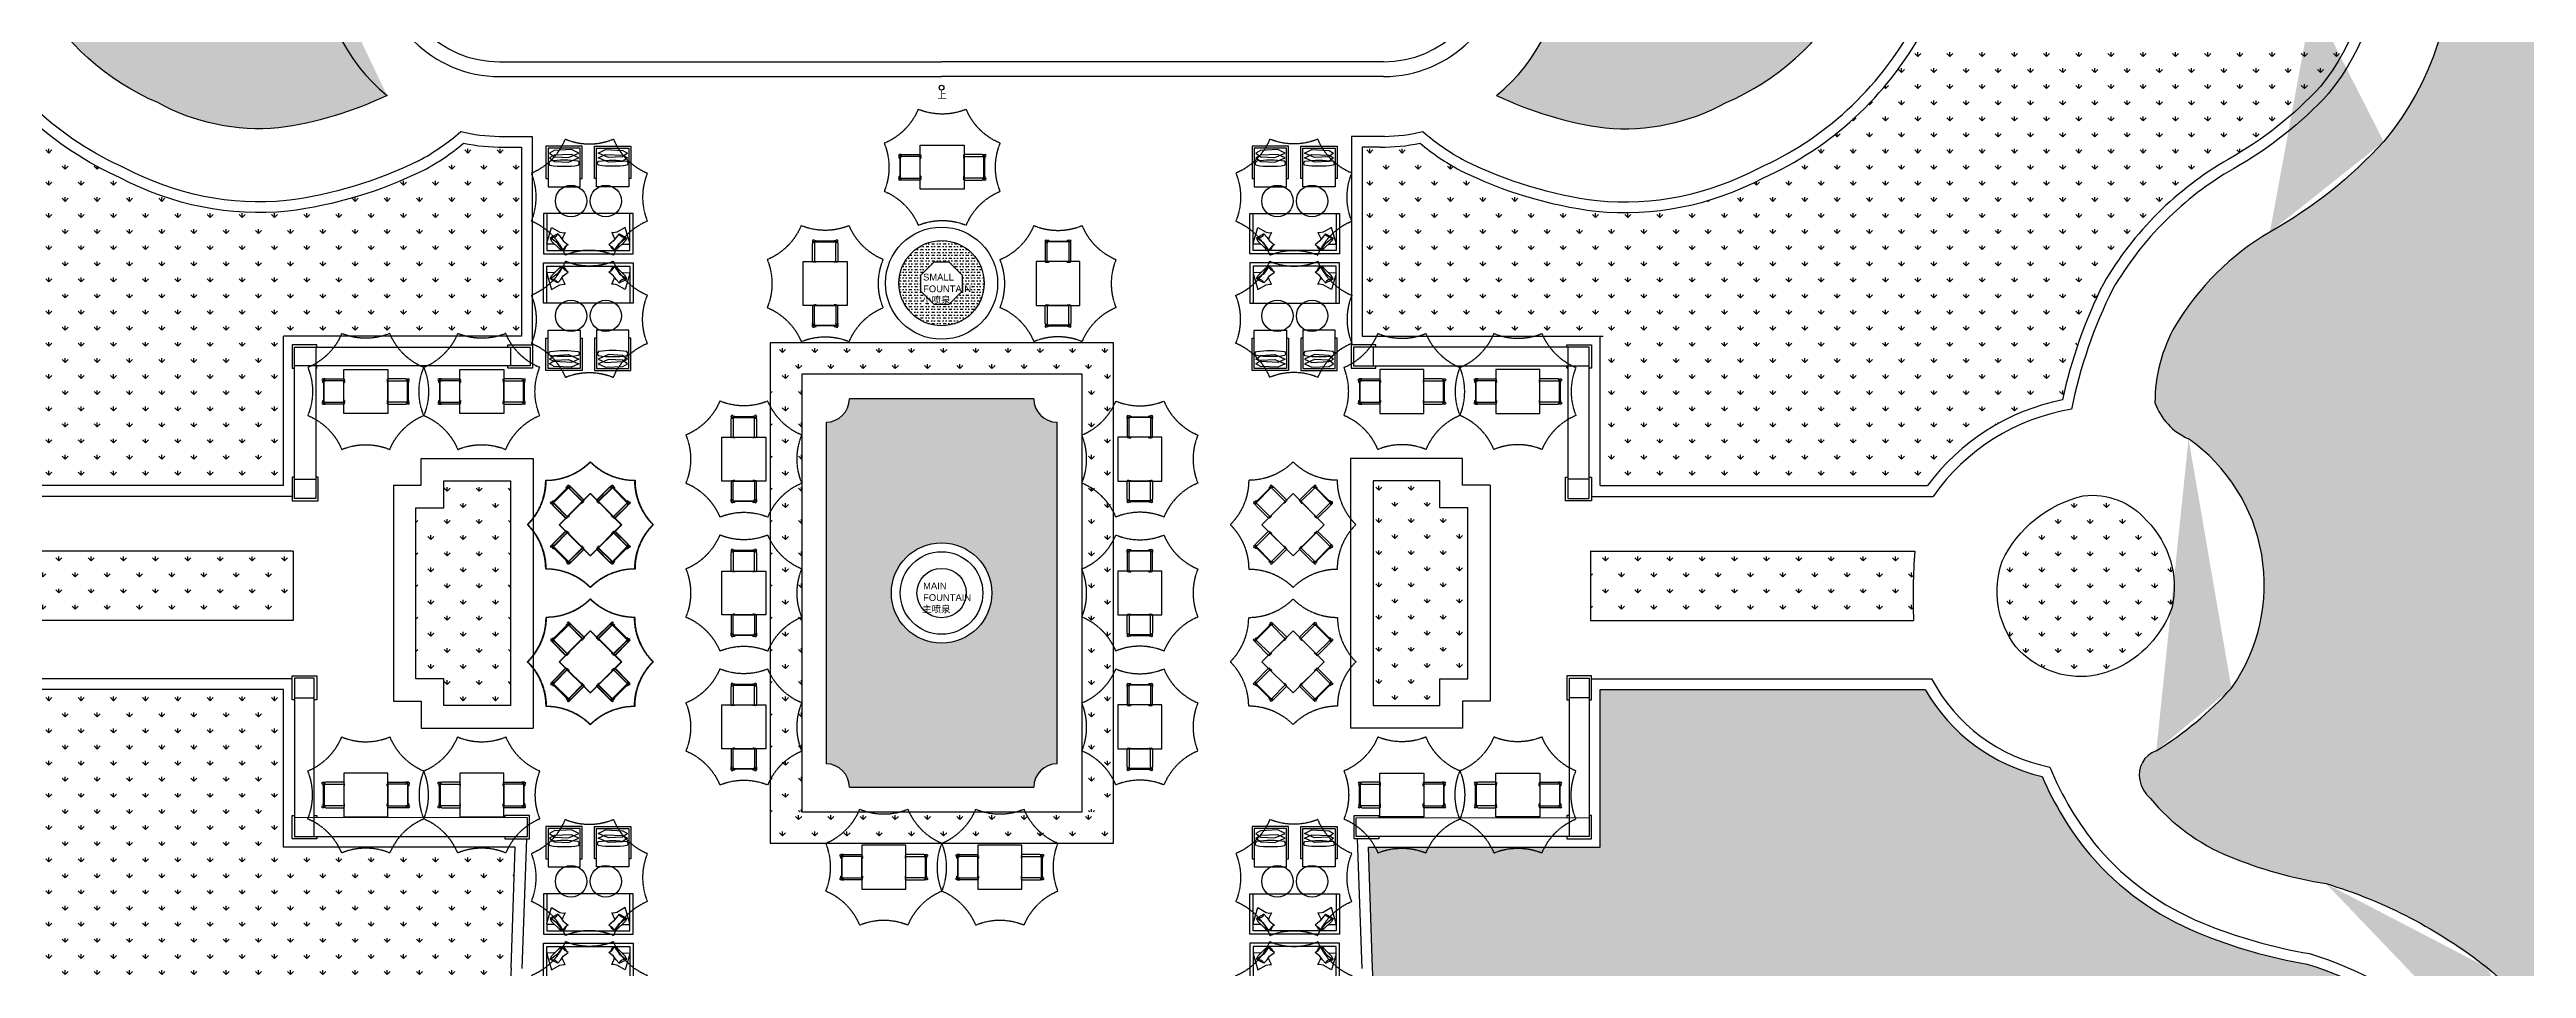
# Model space of a CAD drawing. Header units: millimetres. Extents: x -6033 to 120673, y -4970 to 90533.
# Drawn here: x 37479 to 92708, y 29224 to 49717 of the extents above; entities that cross this region are included whole.
import ezdxf

# ---------------------------------------------------------------- set-up
doc = ezdxf.new("R2010")
doc.units = ezdxf.units.MM
doc.linetypes.add('I-AR$0$ACAD_ISO02W100', pattern=[15, 12, -3])
for name, color, linetype in [('I-AR$0$3-地面', 8, 'Continuous'), ('I-AR$0$9-填充', 8, 'Continuous'), ('I-AR$0$A-stairs', 2, 'Continuous'), ('I-AR$0$FF-活动家具', 1, 'Continuous'), ('I-AR$0$ID-TEXT-HEADING-3', 3, 'Continuous'), ('I-AR$0$L-ELEV-MARK', 253, 'Continuous'), ('I-AR$0$P-平面活动家具', 1, 'Continuous')]:
    doc.layers.add(name, color=color, linetype=linetype)
doc.layers.add('I-AR$0$I-SCOPE', color=252, linetype='Continuous', lineweight=35)
doc.styles.add('I-AR$0$Arial', font='ARIALUNI.ttf')
pattern_1 = [(0, (0, 84500), (127, 63.5), [63.5, -63.5, 0, -63.5, 0, -63.5])]
pattern_2 = [(90, (-458740.6, 230134.07), (-359.21024, 359.21024), [95.25, -623.1705]), (45, (-458740.6, 230134.07), (-359.21024, 359.21024), [95.25, -412.75]), (135, (-458740.6, 230134.07), (-359.21024, -359.21024), [95.25, -412.75])]
pattern_3 = [(90, (-502531.65, 190733.45), (-359.21024, 359.21024), [95.25, -623.1705]), (45, (-502531.65, 190733.45), (-359.21024, 359.21024), [95.25, -412.75]), (135, (-502531.65, 190733.45), (-359.21024, -359.21024), [95.25, -412.75])]
pattern_4 = [(90, (-273251.65, 190733.45), (-359.21024, 359.21024), [95.25, -623.1705]), (45, (-273251.65, 190733.45), (-359.21024, 359.21024), [95.25, -412.75]), (135, (-273251.65, 190733.45), (-359.21024, -359.21024), [95.25, -412.75])]
pattern_5 = [(90, (-440450.48, 234779.1), (-359.21024, 359.21024), [95.25, -623.1705]), (45, (-440450.5, 234779.1), (-359.21024, 359.21024), [95.25, -412.75]), (135, (-440450.5, 234779.1), (-359.21024, -359.21024), [95.25, -412.75])]

# ---------------------------------------------------------------- blocks, each defined once
blk = doc.blocks.new('I-AR$0$SGDFHGDH')
at = {"layer": 'I-AR$0$FF-活动家具', "lineweight": -3}
for p, q in [((270444, 259795), (270444, 260191)), ((270447, 260242), (270447, 260201)), ((270452, 260208), (270452, 260235)), ((270482, 260230), (270482, 260236)), ((270482, 260208), (270482, 260227)), ((270488, 260247), (270488, 260242)), ((270970, 260242), (270488, 260242)), ((270488, 260242), (270488, 260230)), ((270488, 260227), (270488, 260198)), ((270488, 260219), (270488, 260198)), ((270489, 260191), (270489, 259795)), ((270528, 260242), (270528, 260257)), ((270930, 260257), (270930, 260242)), ((270969, 259795), (270969, 260191)), ((270970, 260242), (270970, 260247)), ((270970, 260242), (270970, 260230)), ((270970, 260227), (270970, 260198)), ((270970, 260198), (270970, 260219)), ((270976, 260230), (270976, 260236)), ((270976, 260208), (270976, 260227)), ((270991, 260230), (270991, 260230)), ((271006, 260208), (271006, 260235)), ((271011, 260201), (271011, 260242)), ((271014, 260191), (271014, 259795)), ((269784, 259580), (269825, 259580)), ((270231, 259582), (269835, 259582)), ((271219, 259787), (270239, 259787)), ((270239, 259787), (270239, 258807)), ((270488, 259787), (270488, 259772)), ((270488, 259787), (270970, 259787)), ((270528, 259772), (270528, 259787)), ((270930, 259787), (270930, 259772)), ((270968, 259787), (270968, 259811)), ((270970, 259772), (270970, 259788)), ((271219, 258807), (271219, 259787)), ((271226, 259582), (271622, 259582)), ((271674, 259580), (271633, 259580)), ((269784, 259498), (269769, 259498)), ((269769, 259096), (269784, 259096)), ((269784, 259056), (269779, 259056)), ((269780, 259538), (269784, 259538)), ((269784, 259538), (269796, 259538)), ((269784, 259056), (269784, 259538)), ((269784, 259056), (269796, 259056)), ((269796, 259545), (269790, 259545)), ((269796, 259050), (269790, 259050)), ((269819, 259575), (269791, 259575)), ((269796, 259035), (269796, 259035)), ((269819, 259545), (269799, 259545)), ((269799, 259538), (269828, 259538)), ((269799, 259056), (269828, 259056)), ((269819, 259050), (269799, 259050)), ((269807, 259538), (269828, 259538)), ((269828, 259056), (269807, 259056)), ((269835, 259537), (270231, 259537)), ((270231, 259058), (269835, 259058)), ((270239, 259058), (270216, 259058)), ((270239, 259538), (270239, 259056)), ((270239, 259538), (270254, 259538)), ((270254, 259498), (270239, 259498)), ((270239, 259096), (270254, 259096)), ((270254, 259056), (270239, 259056)), ((271219, 259538), (271204, 259538)), ((271204, 259498), (271219, 259498)), ((271219, 259096), (271204, 259096)), ((271204, 259056), (271219, 259056)), ((271219, 259538), (271219, 259056)), ((271219, 259058), (271242, 259058)), ((271622, 259537), (271226, 259537)), ((271226, 259058), (271622, 259058)), ((271650, 259538), (271630, 259538)), ((271659, 259538), (271630, 259538)), ((271630, 259056), (271650, 259056)), ((271659, 259056), (271630, 259056)), ((271639, 259575), (271666, 259575)), ((271639, 259545), (271659, 259545)), ((271639, 259050), (271659, 259050)), ((271662, 259545), (271668, 259545)), ((271673, 259538), (271662, 259538)), ((271673, 259056), (271662, 259056)), ((271662, 259050), (271668, 259050)), ((271662, 259035), (271662, 259035)), ((271678, 259538), (271673, 259538)), ((271673, 259056), (271673, 259538)), ((271673, 259498), (271688, 259498)), ((271688, 259096), (271673, 259096)), ((271673, 259056), (271678, 259056)), ((269825, 259015), (269784, 259015)), ((269819, 259020), (269791, 259020)), ((269835, 259013), (270231, 259013)), ((270239, 258807), (271219, 258807)), ((270444, 258800), (270444, 258404)), ((270488, 258807), (270488, 258822)), ((270488, 258807), (270970, 258807)), ((270489, 258404), (270489, 258800)), ((270528, 258822), (270528, 258807)), ((270930, 258807), (270930, 258822)), ((270968, 258807), (270968, 258784)), ((270969, 258800), (270969, 258404)), ((270970, 258822), (270970, 258807)), ((271014, 258404), (271014, 258800)), ((271622, 259013), (271226, 259013)), ((271633, 259015), (271674, 259015)), ((271639, 259020), (271666, 259020)), ((270447, 258352), (270447, 258394)), ((270452, 258387), (270452, 258360)), ((270482, 258387), (270482, 258367)), ((270482, 258364), (270482, 258359)), ((270488, 258367), (270488, 258397)), ((270488, 258376), (270488, 258397)), ((270488, 258353), (270488, 258364)), ((270970, 258353), (270488, 258353)), ((270488, 258348), (270488, 258353)), ((270528, 258353), (270528, 258338)), ((270930, 258338), (270930, 258353)), ((270970, 258367), (270970, 258397)), ((270970, 258397), (270970, 258376)), ((270970, 258353), (270970, 258364)), ((270970, 258353), (270970, 258348)), ((270976, 258387), (270976, 258367)), ((270976, 258364), (270976, 258358)), ((270991, 258364), (270991, 258364)), ((271006, 258387), (271006, 258360)), ((271011, 258394), (271011, 258352))]:
    blk.add_line(p, q, dxfattribs=at)
at = {"layer": 'I-AR$0$FF-活动家具', "color": 8, "lineweight": -3}
for p, q in [((270467, 260230), (270991, 260230)), ((270470, 260227), (270988, 260227)), ((269796, 259560), (269796, 259035)), ((269799, 259557), (269799, 259038)), ((271659, 259557), (271659, 259038)), ((271662, 259560), (271662, 259035)), ((270467, 258364), (270991, 258364)), ((270470, 258367), (270988, 258367))]:
    blk.add_line(p, q, dxfattribs=at)
at = {"layer": 'I-AR$0$FF-活动家具', "lineweight": -3, "flags": 128}
for points in [[(270488, 260257), (270488, 260257), (270489, 260257), (270490, 260257), (270491, 260257), (270492, 260257), (270494, 260257), (270496, 260257), (270499, 260257), (270501, 260257), (270504, 260257), (270506, 260257), (270509, 260257), (270512, 260257), (270514, 260257), (270517, 260257), (270519, 260257), (270521, 260257), (270523, 260257), (270525, 260257), (270526, 260257), (270527, 260257), (270528, 260257), (270528, 260257), (270528, 260257)], [(270930, 260257), (270930, 260257), (270930, 260257), (270931, 260257), (270932, 260257), (270934, 260257), (270936, 260257), (270938, 260257), (270940, 260257), (270942, 260257), (270945, 260257), (270947, 260257), (270950, 260257), (270953, 260257), (270955, 260257), (270958, 260257), (270960, 260257), (270962, 260257), (270964, 260257), (270966, 260257), (270968, 260257), (270969, 260257), (270969, 260257), (270970, 260257)], [(270528, 259772), (270528, 259772), (270527, 259772), (270526, 259772), (270525, 259772), (270524, 259772), (270522, 259772), (270520, 259772), (270518, 259772), (270515, 259772), (270513, 259772), (270510, 259772), (270508, 259772), (270505, 259772), (270502, 259772), (270500, 259772), (270497, 259772), (270495, 259772), (270493, 259772), (270492, 259772), (270490, 259772), (270489, 259772), (270488, 259772), (270488, 259772), (270488, 259772)], [(270970, 259772), (270970, 259772), (270970, 259772), (270969, 259772), (270968, 259772), (270967, 259772), (270965, 259772), (270963, 259772), (270961, 259772), (270959, 259772), (270957, 259772), (270954, 259772), (270951, 259772), (270949, 259772), (270946, 259772), (270944, 259772), (270941, 259772), (270939, 259772), (270937, 259772), (270935, 259772), (270933, 259772), (270932, 259772), (270931, 259772), (270930, 259772), (270930, 259772), (270930, 259772)], [(271204, 259498), (271204, 259498), (271204, 259499), (271204, 259500), (271204, 259501), (271204, 259502), (271204, 259504), (271204, 259506), (271204, 259508), (271204, 259511), (271204, 259513), (271204, 259516), (271204, 259519), (271204, 259521), (271204, 259524), (271204, 259526), (271204, 259529), (271204, 259531), (271204, 259533), (271204, 259535), (271204, 259536), (271204, 259537), (271204, 259538), (271204, 259538), (271204, 259538)], [(271204, 259056), (271204, 259056), (271204, 259057), (271204, 259057), (271204, 259058), (271204, 259059), (271204, 259061), (271204, 259063), (271204, 259065), (271204, 259067), (271204, 259069), (271204, 259072), (271204, 259075), (271204, 259077), (271204, 259080), (271204, 259083), (271204, 259085), (271204, 259087), (271204, 259090), (271204, 259091), (271204, 259093), (271204, 259094), (271204, 259095), (271204, 259096), (271204, 259096), (271204, 259096)], [(271688, 259538), (271688, 259538), (271688, 259537), (271688, 259537), (271688, 259535), (271688, 259534), (271688, 259532), (271688, 259530), (271688, 259528), (271688, 259525), (271688, 259523), (271688, 259520), (271688, 259517), (271688, 259515), (271688, 259512), (271688, 259510), (271688, 259507), (271688, 259505), (271688, 259503), (271688, 259502), (271688, 259500), (271688, 259499), (271688, 259499), (271688, 259498), (271688, 259498)], [(271688, 259096), (271688, 259096), (271688, 259096), (271688, 259095), (271688, 259094), (271688, 259092), (271688, 259090), (271688, 259088), (271688, 259086), (271688, 259084), (271688, 259081), (271688, 259079), (271688, 259076), (271688, 259073), (271688, 259071), (271688, 259068), (271688, 259066), (271688, 259064), (271688, 259062), (271688, 259060), (271688, 259059), (271688, 259058), (271688, 259057), (271688, 259057)]]:
    blk.add_lwpolyline(points, dxfattribs=at)
at = {"layer": 'I-AR$0$FF-活动家具', "lineweight": -3}
for points in [[(269769, 259538), (269769, 259538), (269769, 259537), (269769, 259537), (269769, 259535), (269769, 259534), (269769, 259532), (269769, 259530), (269769, 259528), (269769, 259525), (269769, 259523), (269769, 259520), (269769, 259517), (269769, 259515), (269769, 259512), (269769, 259510), (269769, 259507), (269769, 259505), (269769, 259503), (269769, 259502), (269769, 259500), (269769, 259499), (269769, 259499), (269769, 259498), (269769, 259498)], [(269769, 259096), (269769, 259096), (269769, 259096), (269769, 259095), (269769, 259094), (269769, 259092), (269769, 259090), (269769, 259088), (269769, 259086), (269769, 259084), (269769, 259081), (269769, 259079), (269769, 259076), (269769, 259073), (269769, 259071), (269769, 259068), (269769, 259066), (269769, 259064), (269769, 259062), (269769, 259060), (269769, 259059), (269769, 259058), (269769, 259057), (269769, 259057)], [(270254, 259498), (270254, 259498), (270254, 259499), (270254, 259500), (270254, 259501), (270254, 259502), (270254, 259504), (270254, 259506), (270254, 259508), (270254, 259511), (270254, 259513), (270254, 259516), (270254, 259519), (270254, 259521), (270254, 259524), (270254, 259526), (270254, 259529), (270254, 259531), (270254, 259533), (270254, 259535), (270254, 259536), (270254, 259537), (270254, 259538), (270254, 259538), (270254, 259538)], [(270254, 259056), (270254, 259056), (270254, 259057), (270254, 259057), (270254, 259058), (270254, 259059), (270254, 259061), (270254, 259063), (270254, 259065), (270254, 259067), (270254, 259069), (270254, 259072), (270254, 259075), (270254, 259077), (270254, 259080), (270254, 259083), (270254, 259085), (270254, 259087), (270254, 259090), (270254, 259091), (270254, 259093), (270254, 259094), (270254, 259095), (270254, 259096), (270254, 259096), (270254, 259096)], [(270528, 258822), (270528, 258822), (270527, 258822), (270526, 258822), (270525, 258822), (270524, 258822), (270522, 258822), (270520, 258822), (270518, 258822), (270515, 258822), (270513, 258822), (270510, 258822), (270508, 258822), (270505, 258822), (270502, 258822), (270500, 258822), (270497, 258822), (270495, 258822), (270493, 258822), (270492, 258822), (270490, 258822), (270489, 258822), (270488, 258822), (270488, 258822), (270488, 258822)], [(270970, 258822), (270970, 258822), (270970, 258822), (270969, 258822), (270968, 258822), (270967, 258822), (270965, 258822), (270963, 258822), (270961, 258822), (270959, 258822), (270957, 258822), (270954, 258822), (270951, 258822), (270949, 258822), (270946, 258822), (270944, 258822), (270941, 258822), (270939, 258822), (270937, 258822), (270935, 258822), (270933, 258822), (270932, 258822), (270931, 258822), (270930, 258822), (270930, 258822), (270930, 258822)], [(270488, 258338), (270488, 258338), (270489, 258338), (270490, 258338), (270491, 258338), (270492, 258338), (270494, 258338), (270496, 258338), (270499, 258338), (270501, 258338), (270504, 258338), (270506, 258338), (270509, 258338), (270512, 258338), (270514, 258338), (270517, 258338), (270519, 258338), (270521, 258338), (270523, 258338), (270525, 258338), (270526, 258338), (270527, 258338), (270528, 258338), (270528, 258338), (270528, 258338)], [(270930, 258338), (270930, 258338), (270930, 258338), (270931, 258338), (270932, 258338), (270934, 258338), (270936, 258338), (270938, 258338), (270940, 258338), (270942, 258338), (270945, 258338), (270947, 258338), (270950, 258338), (270953, 258338), (270955, 258338), (270958, 258338), (270960, 258338), (270962, 258338), (270964, 258338), (270966, 258338), (270968, 258338), (270969, 258338), (270969, 258338), (270970, 258338)]]:
    blk.add_lwpolyline(points, dxfattribs=at)
for centre in [(270467, 260252), (270991, 260252), (269774, 259560), (271684, 259560), (269774, 259035), (271684, 259035), (270467, 258342), (270991, 258342)]:
    blk.add_circle(centre, 22, dxfattribs=at)
for centre, radius, start, end in [((270467, 260191), 22.5, 0, 180), ((270470, 260252), 25, 180, 269.9997), ((270991, 260191), 22.5, 0, 180), ((270988, 260252), 25, 270.0003, 0), ((269774, 259557), 25, 0.0003, 90), ((269835, 259560), 22.5, 90, 270), ((270231, 259560), 22.5, 270, 90), ((270467, 259795), 22.5, 180, 0), ((270991, 259795), 22.5, 180, 0), ((271226, 259560), 22.5, 90, 270), ((271622, 259560), 22.5, 270, 90), ((271684, 259557), 25, 90, 179.9997), ((269774, 259038), 25, 270, 359.9997), ((269835, 259035), 22.5, 90, 270), ((270231, 259035), 22.5, 270, 90), ((271226, 259035), 22.5, 90, 270), ((271622, 259035), 22.5, 270, 90), ((271684, 259038), 25, 180.0003, 270), ((270467, 258800), 22.5, 0, 180), ((270991, 258800), 22.5, 0, 180), ((270467, 258404), 22.5, 180, 0), ((270470, 258342), 25, 90.0003, 180), ((270991, 258404), 22.5, 180, 0), ((270988, 258342), 25, 0, 89.9997)]:
    blk.add_arc(centre, radius, start, end, dxfattribs=at)
blk = doc.blocks.new('I-AR$0$dadasdsad')
at = {"layer": 'I-AR$0$L-ELEV-MARK', "color": 252, "linetype": 'I-AR$0$ACAD_ISO02W100'}
for centre, start, end in [((550678, -128653), 270, 315), ((552658, -128653), 225, 270), ((549278, -130053), 315, 0), ((554058, -130053), 180, 225), ((549278, -132033), 0, 45), ((554058, -132033), 135, 180), ((550678, -133433), 45, 90), ((552658, -133433), 90, 135)]:
    blk.add_arc(centre, 1400, start, end, dxfattribs=at)
at = {"layer": 'I-AR$0$FF-活动家具', "lineweight": -3, "rotation": 45.00000000000001}
blk.add_blockref('I-AR$0$SGDFHGDH', (543585, -505828), dxfattribs=at)
blk = doc.blocks.new('I-AR$0$pool-sofa')
at = {"layer": 'I-AR$0$P-平面活动家具'}
for points in [[(7570, 29241), (9570, 29241), (9570, 30141), (7570, 30141)], [(7645, 29316), (9495, 29316), (9495, 30141), (7645, 30141)]]:
    blk.add_lwpolyline(points, close=True, dxfattribs=at)
at = {"layer": 'I-AR$0$P-平面活动家具', "ltscale": 0.05}
for points in [[(7833, 29444), (7778, 29459), (7713, 29458), (7658, 29462), (7645, 29480), (7749, 29834), (7934, 29727), (8014, 29714), (8051, 29716), (8001, 29614), (7982, 29571)], [(9306, 29444), (9362, 29459), (9427, 29458), (9481, 29462), (9495, 29480), (9390, 29834), (9205, 29727), (9126, 29714), (9089, 29716), (9138, 29614), (9157, 29571)], [(7884, 29686), (7760, 29625), (7714, 29592), (7747, 29527), (7918, 29360), (7975, 29316), (8048, 29361), (8080, 29422)], [(9255, 29686), (9379, 29625), (9425, 29592), (9392, 29527), (9221, 29360), (9164, 29316), (9091, 29361), (9059, 29422)]]:
    blk.add_lwpolyline(points, dxfattribs=at)
for points in [[(8020, 29363), (7989, 29324), (7879, 29483), (7734, 29592), (7826, 29620), (7867, 29653), (7884, 29686), (7953, 29609), (8010, 29532), (8117, 29444), (8087, 29427), (8048, 29402)], [(9119, 29363), (9150, 29324), (9260, 29483), (9405, 29592), (9313, 29620), (9272, 29653), (9255, 29686), (9186, 29609), (9129, 29532), (9023, 29444), (9052, 29427), (9091, 29402)]]:
    blk.add_lwpolyline(points, close=True, dxfattribs=at)
blk = doc.blocks.new('I-AR$0$pool-chair')
at = {"layer": 'I-AR$0$P-平面活动家具'}
blk.add_lwpolyline([(7583, 27375), (8383, 27375), (8383, 28325), (7583, 28325)], close=True, dxfattribs=at)
for points in [[(7583, 28125), (7533, 28125), (7533, 27325), (8433, 27325), (8433, 28125), (8383, 28125)], [(7621, 27611), (7803, 27527), (8233, 27546), (8346, 27611), (8225, 27702), (7875, 27719), (7621, 27611)], [(7621, 27492), (7803, 27408), (8233, 27427), (8346, 27492), (8225, 27583), (7875, 27599), (7621, 27492)]]:
    blk.add_lwpolyline(points, dxfattribs=at)
for centre, radius, start, end in [((7671, 27746), 62.5, 126.8699, 233.1301), ((7983, 25358), 2463, 81.82877, 98.17123), ((7983, 30133), 2463, 261.82877, 278.17123), ((8296, 27746), 62.5, 306.8699, 53.1301)]:
    blk.add_arc(centre, radius, start, end, dxfattribs=at)
blk = doc.blocks.new('I-AR$0$A$C68b9d67d')
at = {"layer": 'I-AR$0$FF-活动家具', "lineweight": -3}
for p, q in [((-960, 691), (-945, 691)), ((-945, 731), (-950, 731)), ((-904, 772), (-945, 772)), ((-945, 731), (-945, 249)), ((-945, 731), (-933, 731)), ((-933, 737), (-939, 737)), ((-910, 767), (-938, 767)), ((-933, 752), (-933, 752)), ((-910, 737), (-930, 737)), ((-930, 731), (-901, 731)), ((-901, 731), (-922, 731)), ((-893, 775), (-497, 775)), ((-497, 730), (-893, 730)), ((-490, 729), (-513, 729)), ((490, 980), (-490, 980)), ((-490, 980), (-490, 0)), ((-475, 731), (-490, 731)), ((-490, 249), (-490, 731)), ((-490, 691), (-475, 691)), ((475, 731), (490, 731)), ((490, 691), (475, 691)), ((490, 0), (490, 980)), ((490, 249), (490, 731)), ((490, 729), (513, 729)), ((893, 775), (497, 775)), ((497, 730), (893, 730)), ((930, 731), (901, 731)), ((901, 731), (922, 731)), ((904, 772), (945, 772)), ((910, 767), (938, 767)), ((910, 737), (930, 737)), ((933, 752), (933, 752)), ((933, 737), (939, 737)), ((945, 731), (933, 731)), ((945, 731), (945, 249)), ((945, 731), (950, 731)), ((960, 691), (945, 691)), ((-945, 289), (-960, 289)), ((-949, 249), (-945, 249)), ((-945, 249), (-933, 249)), ((-945, 208), (-904, 208)), ((-933, 243), (-939, 243)), ((-910, 213), (-938, 213)), ((-930, 249), (-901, 249)), ((-910, 243), (-930, 243)), ((-922, 249), (-901, 249)), ((-893, 250), (-497, 250)), ((-497, 205), (-893, 205)), ((-475, 289), (-490, 289)), ((-490, 249), (-475, 249)), ((-490, 0), (490, 0)), ((475, 289), (490, 289)), ((490, 249), (475, 249)), ((893, 250), (497, 250)), ((497, 205), (893, 205)), ((930, 249), (901, 249)), ((922, 249), (901, 249)), ((945, 208), (904, 208)), ((910, 243), (930, 243)), ((910, 213), (938, 213)), ((945, 249), (933, 249)), ((933, 243), (939, 243)), ((945, 289), (960, 289)), ((949, 249), (945, 249))]:
    blk.add_line(p, q, dxfattribs=at)
at = {"layer": 'I-AR$0$FF-活动家具', "color": 8, "lineweight": -3}
for p, q in [((-933, 228), (-933, 752)), ((-930, 231), (-930, 749)), ((930, 231), (930, 749)), ((933, 228), (933, 752))]:
    blk.add_line(p, q, dxfattribs=at)
at = {"layer": 'I-AR$0$FF-活动家具', "lineweight": -3, "flags": 128}
for points in [[(-960, 691), (-960, 691), (-960, 692), (-960, 692), (-960, 694), (-960, 695), (-960, 697), (-960, 699), (-960, 701), (-960, 703), (-960, 706), (-960, 709), (-960, 711), (-960, 714), (-960, 717), (-960, 719), (-960, 721), (-960, 724), (-960, 726), (-960, 727), (-960, 729), (-960, 730), (-960, 731), (-960, 731)], [(-475, 731), (-475, 731), (-475, 731), (-475, 730), (-475, 729), (-475, 728), (-475, 726), (-475, 725), (-475, 723), (-475, 720), (-475, 718), (-475, 715), (-475, 713), (-475, 710), (-475, 707), (-475, 705), (-475, 702), (-475, 700), (-475, 698), (-475, 696), (-475, 694), (-475, 693), (-475, 692), (-475, 691), (-475, 691), (-475, 691)], [(-960, 249), (-960, 249), (-960, 250), (-960, 251), (-960, 252), (-960, 254), (-960, 255), (-960, 257), (-960, 260), (-960, 262), (-960, 265), (-960, 267), (-960, 270), (-960, 273), (-960, 275), (-960, 278), (-960, 280), (-960, 282), (-960, 284), (-960, 286), (-960, 287), (-960, 288), (-960, 289), (-960, 289), (-960, 289)], [(-475, 289), (-475, 289), (-475, 288), (-475, 288), (-475, 286), (-475, 285), (-475, 283), (-475, 281), (-475, 279), (-475, 277), (-475, 274), (-475, 271), (-475, 269), (-475, 266), (-475, 263), (-475, 261), (-475, 259), (-475, 256), (-475, 254), (-475, 253), (-475, 251), (-475, 250), (-475, 249), (-475, 249), (-475, 249)]]:
    blk.add_lwpolyline(points, dxfattribs=at)
at = {"layer": 'I-AR$0$FF-活动家具', "lineweight": -3}
for points in [[(475, 731), (475, 731), (475, 731), (475, 730), (475, 729), (475, 728), (475, 726), (475, 725), (475, 723), (475, 720), (475, 718), (475, 715), (475, 713), (475, 710), (475, 707), (475, 705), (475, 702), (475, 700), (475, 698), (475, 696), (475, 694), (475, 693), (475, 692), (475, 691), (475, 691), (475, 691)], [(960, 691), (960, 691), (960, 692), (960, 692), (960, 694), (960, 695), (960, 697), (960, 699), (960, 701), (960, 703), (960, 706), (960, 709), (960, 711), (960, 714), (960, 717), (960, 719), (960, 721), (960, 724), (960, 726), (960, 727), (960, 729), (960, 730), (960, 731), (960, 731)], [(475, 289), (475, 289), (475, 288), (475, 288), (475, 286), (475, 285), (475, 283), (475, 281), (475, 279), (475, 277), (475, 274), (475, 271), (475, 269), (475, 266), (475, 263), (475, 261), (475, 259), (475, 256), (475, 254), (475, 253), (475, 251), (475, 250), (475, 249), (475, 249), (475, 249)], [(960, 249), (960, 249), (960, 250), (960, 251), (960, 252), (960, 254), (960, 255), (960, 257), (960, 260), (960, 262), (960, 265), (960, 267), (960, 270), (960, 273), (960, 275), (960, 278), (960, 280), (960, 282), (960, 284), (960, 286), (960, 287), (960, 288), (960, 289), (960, 289), (960, 289)]]:
    blk.add_lwpolyline(points, dxfattribs=at)
for centre in [(-955, 752), (955, 752), (-955, 228), (955, 228)]:
    blk.add_circle(centre, 22, dxfattribs=at)
for centre, radius, start, end in [((-955, 749), 25, 0.0003, 90), ((-893, 752), 22.5, 90, 270), ((-497, 752), 22.5, 270, 90), ((497, 752), 22.5, 90, 270), ((893, 752), 22.5, 270, 90), ((955, 749), 25, 90, 179.9997), ((-955, 231), 25, 270, 359.9997), ((-893, 228), 22.5, 90, 270), ((-497, 228), 22.5, 270, 90), ((497, 228), 22.5, 90, 270), ((893, 228), 22.5, 270, 90), ((955, 231), 25, 180.0003, 270)]:
    blk.add_arc(centre, radius, start, end, dxfattribs=at)
blk = doc.blocks.new('I-AR$0$A$C5e96f56e')
at = {"layer": 'I-AR$0$L-ELEV-MARK', "color": 252, "linetype": 'I-AR$0$ACAD_ISO02W100'}
for centre, start, end in [((-990, 2390), 270, 315), ((990, 2390), 225, 270), ((-2390, 990), 315, 0), ((2390, 990), 180, 225), ((-2390, -990), 0, 45), ((2390, -990), 135, 180), ((-990, -2390), 45, 90), ((990, -2390), 90, 135)]:
    blk.add_arc(centre, 1400, start, end, dxfattribs=at)
blk = doc.blocks.new('I-AR')
at = {"true_color": 0xc7c8ca}
h = blk.add_hatch(dxfattribs=at)
h.set_pattern_fill('MUDST', color=9, scale=10)
h.set_pattern_definition(pattern_1)
h.paths.add_polyline_path([(56419, 44507, 1), (58319, 44507, 1)])
h.paths.add_polyline_path([(57839, 44677), (57839, 44337), (57539, 44037), (57199, 44037), (56899, 44337), (56899, 44677), (57199, 44977), (57539, 44977)], flags=16)
h = blk.add_hatch(dxfattribs=at)
h.set_pattern_fill('MUDST', color=9, scale=10)
h.set_pattern_definition(pattern_1)
edge = h.paths.add_edge_path()
edge.add_arc((57369, 37597), 1120, 0, 360)
edge = h.paths.add_edge_path()
edge.add_arc((54794, 41927), 520, 270, 360)
edge.add_line((55314, 41927), (59424, 41927))
edge.add_arc((59944, 41927), 520, 180, 270)
edge.add_line((59944, 41407), (59944, 33787))
edge.add_arc((59944, 33267), 520, 90, 180)
edge.add_line((59424, 33267), (55314, 33267))
edge.add_arc((54794, 33267), 520, 0, 90)
edge.add_line((54794, 33787), (54794, 41407))
at = {"layer": 'I-AR$0$9-填充'}
h = blk.add_hatch(dxfattribs=at)
h.set_pattern_fill('GRASS', color=256, scale=20)
h.set_pattern_definition(pattern_4)
edge = h.paths.add_edge_path()
edge.add_arc((48075, 57886), 7531, 93.312, 119.5511, ccw=False)
edge.add_line((47640, 65404), (47640, 65940))
edge.add_line((47640, 65940), (18790, 65940))
edge.add_line((18790, 65940), (18790, 24876))
edge.add_line((18790, 24876), (26544, 24876))
edge.add_arc((32984, 26170), 6568, 129.3416, 191.3597, ccw=False)
edge.add_arc((31476, 28327), 3950, 104.593, 132.2596, ccw=False)
edge.add_arc((30055, 34280), 2173, 281.2942, 313.0473)
edge.add_arc((30427, 33687), 1493, 318.1658, 361.2613)
edge.add_arc((32240, 38300), 4591, 217.9677, 265.9916, ccw=False)
edge.add_arc((31872, 37779), 3985, 125.1836, 215.3096, ccw=False)
edge.add_arc((29026, 42304), 1382, 293.4799, 340.2301)
edge.add_arc((26868, 41846), 3458, 359.8456, 389.7659)
edge.add_arc((24755, 40495), 5964, 30.9504, 59.6911)
edge.add_arc((32772, 54546), 10214, 222.3579, 240.6423, ccw=False)
edge.add_arc((30296, 51890), 6601, 133.7572, 219.7996, ccw=False)
edge.add_arc((30091, 52466), 6048, 83.9821, 136.1268, ccw=False)
edge.add_arc((30375, 52143), 6348, 36.7317, 86.8446, ccw=False)
edge.add_arc((30068, 51783), 6810, 6.5576, 37.6135, ccw=False)
edge.add_arc((41499, 52752), 4669, 182.3505, 202.5853)
edge.add_arc((42129, 53742), 5671, 209.3907, 246.7482)
edge.add_arc((42155, 52652), 4702, 241.2015, 275.2104)
edge.add_arc((41515, 55945), 8047, 277.619, 295.6926)
edge.add_arc((47570, 51841), 4061, 180.3254, 230.8069, ccw=False)
edge.add_line((43510, 51818), (43510, 53394))
edge.add_arc((48076, 58633), 6950, 186.4908, 228.918, ccw=False)
edge.add_arc((47832, 58690), 6714, 121.1335, 187.2153, ccw=False)
h = blk.add_hatch(dxfattribs=at)
h.set_pattern_fill('GRASS', color=256, scale=20)
h.set_pattern_definition(pattern_4)
edge = h.paths.add_edge_path()
edge.add_line((96200, 65940), (67080, 65940))
edge.add_line((67080, 65940), (67099, 65404))
edge.add_arc((66801, 58351), 7060, 59.5558, 87.581, ccw=False)
edge.add_arc((66906, 58690), 6714, -7.2153, 58.8665, ccw=False)
edge.add_arc((66662, 58633), 6950, 311.2034, 353.5092, ccw=False)
edge.add_line((71240, 53404), (71240, 51864))
edge.add_arc((67179, 51841), 4061, -50.8069, 0.3254, ccw=False)
edge.add_arc((73234, 55945), 8047, 244.3074, 262.381)
edge.add_arc((72594, 52652), 4702, 264.7896, 298.7985)
edge.add_arc((72621, 53742), 5671, 293.2518, 330.6093)
edge.add_arc((73251, 52752), 4669, 337.4147, 357.6495)
edge.add_arc((84682, 51783), 6810, 142.3865, 173.4424, ccw=False)
edge.add_arc((84374, 52143), 6348, 93.1554, 143.2683, ccw=False)
edge.add_arc((84659, 52466), 6048, 43.8732, 96.0179, ccw=False)
edge.add_arc((84453, 51890), 6601, -39.7996, 46.2428, ccw=False)
edge.add_arc((81978, 54546), 10214, 299.3577, 317.6421, ccw=False)
edge.add_arc((89995, 40495), 5964, 120.3089, 149.0496)
edge.add_arc((87881, 41846), 3458, 150.2341, 180.1544)
edge.add_arc((85724, 42304), 1382, 199.7699, 246.5201)
edge.add_arc((82877, 37779), 3985, -35.3096, 54.8164, ccw=False)
edge.add_arc((80299, 40761), 7869, 301.8734, 317.8081, ccw=False)
edge.add_arc((84639, 33542), 567, 108.97, 192.3597)
edge.add_arc((84832, 33584), 765, 192.3597, 228.2217)
edge.add_arc((87825, 35942), 4566, 219.8972, 247.6208)
edge.add_arc((89768, 40705), 9710, 247.7173, 260.9368)
edge.add_arc((85124, 20762), 10812, 51.7183, 73.2543, ccw=False)
edge.add_arc((87588, 24099), 6668, 6.6977, 50.5793, ccw=False)
edge.add_line((94211, 24876), (96200, 24876))
edge.add_line((96200, 24876), (96200, 65940))
h.paths.add_polyline_path([(79188, 58195), (76734, 58362), (76901, 60816), (79356, 60649)], flags=16)
h.paths.add_polyline_path([(78974, 58440), (76979, 58576), (77115, 60571), (79111, 60435)], flags=0)
h = blk.add_hatch(dxfattribs=at)
h.set_pattern_fill('GRASS', color=256, scale=20)
h.set_pattern_definition(pattern_4)
h.paths.add_polyline_path([(42699, 43323), (48002, 43323), (48002, 47541), (47603, 47541, -0.05309), (46712, 47627, -0.049416), (45819, 47023, -0.08381), (42792, 46111, -0.147485), (39070, 46849, -0.165152), (35505, 50137, -0.089781), (34969, 52404, 0.134093), (33973, 54809, 0.219993), (30578, 56638, 0.231038), (27052, 55334, 0.394), (26636, 48893, 0.079051), (28693, 47267, -0.130803), (31475, 44495, -0.062537), (32388, 41903, -0.186529), (35394, 39992), (42699, 39992)])
h = blk.add_hatch(dxfattribs=at)
h.set_pattern_fill('GRASS', color=256, scale=20)
h.set_pattern_definition(pattern_4)
h.paths.add_polyline_path([(72040, 43323), (66736, 43323), (66736, 47541), (67136, 47541, 0.05309), (68027, 47627, 0.049416), (68920, 47023, 0.08381), (71947, 46111, 0.147485), (75669, 46849, 0.165152), (79233, 50137, 0.089781), (79770, 52404, -0.134093), (80766, 54809, -0.219993), (84161, 56638, -0.231038), (87687, 55334, -0.394), (88103, 48893, -0.079051), (86046, 47267, 0.130803), (83263, 44495, 0.062537), (82350, 41903, 0.186529), (79344, 39992), (72040, 39992)])
h = blk.add_hatch(dxfattribs=at)
h.set_pattern_fill('GRASS', color=256, scale=20)
h.set_pattern_definition(pattern_5)
h.paths.add_polyline_path([(53550, 43177), (53550, 42477), (61200, 42477), (61200, 43177)])
h = blk.add_hatch(dxfattribs=at)
h.set_pattern_fill('GRASS', color=256, scale=20)
h.set_pattern_definition(pattern_3)
h.paths.add_polyline_path([(53550, 42477), (54250, 42477), (54250, 32717), (53550, 32717)])
h = blk.add_hatch(dxfattribs=at)
h.set_pattern_fill('GRASS', color=256, scale=20)
h.set_pattern_definition(pattern_3)
h.paths.add_polyline_path([(60500, 42477), (61200, 42477), (61200, 32717), (60500, 32717)])
h = blk.add_hatch(dxfattribs=at)
h.set_pattern_fill('GRASS', color=256, scale=20)
h.set_pattern_definition(pattern_3)
h.paths.add_polyline_path([(47760, 35085), (46268, 35085), (46268, 35685), (45647, 35685), (45647, 39499), (46268, 39499), (46268, 40099), (47760, 40099)])
h = blk.add_hatch(dxfattribs=at)
h.set_pattern_fill('GRASS', color=256, scale=20)
h.set_pattern_definition([(90, (-431824.6, 232785.2), (-359.21024, 359.21024), [95.25, -623.1705]), (45, (-431824.6, 232785.2), (-359.21024, 359.21024), [95.25, -412.75]), (135, (-431824.6, 232785.2), (-359.21024, -359.21024), [95.25, -412.75])])
h.paths.add_polyline_path([(66989, 35085), (68482, 35085), (68482, 35685), (69103, 35685), (69103, 39499), (68482, 39499), (68482, 40099), (66989, 40099)])
h = blk.add_hatch(dxfattribs=at)
h.set_pattern_fill('GRASS', color=256, scale=20)
h.set_pattern_definition(pattern_3)
h.paths.add_polyline_path([(81017, 38308, -0.225914), (82827, 39764, -0.252962), (84239, 39212, -0.254331), (84809, 37282, -0.063624), (84513, 36710, -0.203145), (83020, 35750, -0.25254), (81323, 36397, -0.252697)])
h = blk.add_hatch(dxfattribs=at)
h.set_pattern_fill('GRASS', color=256, scale=20)
h.set_pattern_definition(pattern_2)
h.paths.add_polyline_path([(42910, 38532), (35679, 38532, -0.030475), (35710, 36982), (42910, 36982)])
h = blk.add_hatch(dxfattribs=at)
h.set_pattern_fill('GRASS', color=256, scale=20)
h.set_pattern_definition(pattern_2)
h.paths.add_polyline_path([(71840, 38532), (79071, 38532, 0.030475), (79040, 36982), (71840, 36982)])
h = blk.add_hatch(dxfattribs=at)
h.set_pattern_fill('GRASS', color=256, scale=20)
h.set_pattern_definition(pattern_4)
h.paths.add_polyline_path([(47864, 31926), (42698, 31927), (42699, 35442), (35454, 35442, -0.166834), (33962, 34047, -0.122176), (32911, 31421, -0.171395), (31167, 30443, 0.102459), (30089, 29830, 0.30483), (28397, 24876), (53981, 24876), (53981, 26214), (50439, 26214, -0.410533), (47772, 29235)])
h = blk.add_hatch(dxfattribs=at)
h.set_pattern_fill('GRASS', color=256, scale=20)
h.set_pattern_definition(pattern_4)
h.paths.add_polyline_path([(82971, 31762, -0.069741), (81906, 33506, -0.208209), (79302, 35442), (72051, 35442), (72051, 31927), (66886, 31926), (66978, 29235, -0.410533), (64311, 26214), (60769, 26214), (60769, 24876), (92353, 24876, 0.181281), (90667, 27817, 0.090555), (87816, 29321, -0.05404), (85422, 30004, -0.119417)])
h = blk.add_hatch(dxfattribs=at)
h.set_pattern_fill('GRASS', color=256, scale=20)
h.set_pattern_definition(pattern_5)
h.paths.add_polyline_path([(53550, 32017), (53550, 32717), (61200, 32717), (61200, 32017)])
at = {"layer": 'I-AR$0$I-SCOPE'}
h = blk.add_hatch(dxfattribs=at)
h.set_pattern_fill('ANSI31', color=256, scale=200)
h.paths.add_polyline_path([(63300, 72640), (66630, 72640), (66630, 70889), (90600, 70890), (90600, 66390), (96650, 66390), (96650, 24876), (18340, 24876), (18340, 66390), (48090, 66390), (48090, 72640), (51400, 72640), (51400, 72650), (52870, 72650), (52870, 72640), (55240, 72640), (55240, 72790), (59460, 72790), (59460, 72640), (61830, 72640), (61830, 72650), (63300, 72650)], flags=16)
h.paths.add_polyline_path([(7330, 0), (7330, -1770), (11180, -1770), (11180, 0), (18450, 0), (18450, 2900), (27550, 2900), (27550, 18090), (37037, 18090), (37037, 17350), (96200, 17350), (96200, 18120), (114640, 18120), (114640, 84500), (0, 84500), (0, 0)])
at = {"layer": 'I-AR$0$3-地面', "color": 3}
for p, q in [((42699, 39992), (42699, 43323)), ((47759, 43083), (47759, 42663)), ((66991, 43083), (66991, 42663)), ((72051, 39992), (72051, 43323)), ((45768, 39999), (45768, 40599)), ((45768, 40599), (48260, 40599)), ((48260, 40599), (48260, 34585)), ((66489, 40599), (66489, 34585)), ((68982, 40599), (66489, 40599)), ((68982, 39999), (68982, 40599)), ((42939, 40133), (43419, 40133)), ((45147, 39999), (45147, 35185)), ((45147, 39999), (45743, 39999)), ((45147, 39999), (45768, 39999)), ((69603, 39999), (68982, 39999)), ((69603, 39999), (69007, 39999)), ((69603, 39999), (69603, 35185)), ((71811, 40133), (71331, 40133)), ((42910, 38532), (42910, 36982)), ((71840, 38532), (71840, 36982)), ((42939, 35257), (43379, 35257)), ((45147, 35185), (45768, 35185)), ((45768, 35185), (45768, 34585)), ((69603, 35185), (68982, 35185)), ((68982, 35185), (68982, 34585)), ((71811, 35257), (71371, 35257)), ((45768, 34585), (48260, 34585)), ((68982, 34585), (66489, 34585))]:
    blk.add_line(p, q, dxfattribs=at)
for points in [[(45004, 48694, -0.079025), (42582, 47969, -0.14949), (39890, 48532, -0.164462), (37188, 50959, -0.088521), (36834, 52561, 0.136343), (35463, 55939, 0.222212), (30725, 58481, 0.231533), (25731, 56658, 0.394124), (25225, 47664, 0.07995), (27765, 45644, -0.126067), (29870, 43562, -0.131299), (30326, 41836, 0.653452)], [(69746, 48694, 0.079025), (72167, 47969, 0.14949), (74860, 48532, 0.164462), (77562, 50959, 0.088521), (77916, 52561, -0.136343), (79287, 55939, -0.222212), (84025, 58481, -0.231533), (89019, 56658, -0.394124), (89525, 47664, -0.07995), (86985, 45644, 0.126067), (84880, 43562, 0.131299), (84424, 41836, -0.653452)], [(45815, 47021, -0.083693), (42792, 46111, -0.147485), (39070, 46849, -0.165152), (35505, 50137, -0.089781), (34969, 52404, 0.134093), (33973, 54809, 0.219993), (30578, 56638, 0.231038), (27052, 55334, 0.394), (26636, 48893, 0.079051), (28693, 47267, -0.130803), (31475, 44495, -0.062537), (32388, 41903, -0.062537)], [(68935, 47021, 0.083693), (71958, 46111, 0.147485), (75680, 46849, 0.165152), (79244, 50137, 0.089781), (79781, 52404, -0.134093), (80777, 54809, -0.219993), (84172, 56638, -0.231038), (87698, 55334, -0.394), (88114, 48893, -0.079051), (86057, 47267, 0.130803), (83274, 44495, 0.062537), (82361, 41903, 0.062537)], [(84239, 39212, -0.254331), (84809, 37282, -0.063624), (84513, 36710, -0.203145), (83020, 35750, -0.25254), (81323, 36397, -0.252697), (81017, 38308, -0.225914), (82827, 39764, -0.252962), (84239, 39212, -16.656899)], [(84454, 34078, 0.380812), (84085, 33420, 0.157767), (84322, 33014, 0.121561), (86087, 31720, 0.057745), (88239, 31116, -0.094246), (91822, 29250, -0.193844), (94211, 24876, 0.51105)], [(81906, 33506, 0.069741), (82971, 31762, 0.117933), (85388, 30018, 0.054854), (87816, 29321, -0.090555), (90667, 27817, -0.181281), (92353, 24876, -0.181281)]]:
    blk.add_lwpolyline(points, format="xyb", dxfattribs=at)
at = {"layer": 'I-AR$0$3-地面'}
for points in [[(45708, 47236, -0.083599), (42765, 46349, -0.147691), (39175, 47065, -0.165084), (35721, 50243, -0.089706), (35208, 52425, 0.134439), (34164, 54954, 0.219639), (30597, 56877, 0.230399), (26883, 55504, 0.394041), (26454, 48735, 0.07921), (28574, 47059, -0.13049), (31264, 44381, -0.066071), (32187, 41696, -0.132171)], [(69041, 47236, 0.083599), (71984, 46349, 0.147691), (75575, 47065, 0.165084), (79029, 50243, 0.089706), (79542, 52425, -0.134439), (80586, 54954, -0.219639), (84153, 56877, -0.230399), (87867, 55504, -0.394041), (88295, 48735, -0.07921), (86175, 47059, 0.13049), (83486, 44381, 0.066071), (82563, 41696, 0.132171)], [(82078, 33714, 0.073963), (83155, 31917, 0.117812), (85479, 30240, 0.055206), (87873, 29555, -0.091087), (90818, 28004, -0.183434), (92596, 24876, -0.183434)]]:
    blk.add_lwpolyline(points, format="xyb", dxfattribs=at)
at = {"layer": 'I-AR$0$3-地面', "color": 3}
for points in [[(47603, 47541), (48002, 47541), (48002, 43323), (42699, 43323)], [(67147, 47541), (66747, 47541), (66747, 43323), (72119, 43323)], [(43439, 43083), (43439, 43133), (42889, 43133), (42889, 42613), (42939, 42613)], [(47699, 43083), (47699, 43133), (48249, 43133), (48249, 42613), (47699, 42613), (47699, 42663)], [(67051, 43083), (67051, 43133), (66501, 43133), (66501, 42613), (67051, 42613), (67051, 42663)], [(71311, 43083), (71311, 43133), (71861, 43133), (71861, 42613), (71811, 42613)], [(43419, 42613), (43439, 42613), (43439, 42663)], [(71331, 42613), (71311, 42613), (71311, 42663)], [(59424, 41927), (55314, 41927)], [(54794, 41407), (54794, 33787)], [(59944, 33787), (59944, 41407)], [(42699, 39992), (35394, 39992)], [(42939, 40183), (42889, 40183), (42889, 39653), (43469, 39653), (43469, 40183), (43419, 40183)], [(71811, 40183), (71861, 40183), (71861, 39653), (71281, 39653), (71281, 40183), (71331, 40183)], [(72051, 39992), (79355, 39992)], [(42910, 38532), (35679, 38532)], [(71840, 38532), (79071, 38532)], [(42910, 36982), (35710, 36982)], [(71840, 36982), (79040, 36982)], [(47772, 29232), (47864, 31926), (42698, 31927), (42699, 35442), (35454, 35442)], [(42939, 35217), (42889, 35217), (42889, 35747), (43439, 35747), (43439, 35217), (43379, 35217)], [(66978, 29232), (66886, 31926), (72051, 31927), (72051, 35442), (79295, 35442)], [(71811, 35217), (71861, 35217), (71861, 35747), (71311, 35747), (71311, 35217), (71371, 35217)], [(55314, 33267), (59424, 33267)], [(43439, 32167), (43439, 32117), (42889, 32117), (42889, 32637), (42939, 32637)], [(43379, 32637), (43439, 32637), (43439, 32587)], [(47634, 32167), (47634, 32117), (48184, 32117), (48184, 32637), (47634, 32637), (47634, 32587)], [(67116, 32167), (67116, 32117), (66566, 32117), (66566, 32637), (67116, 32637), (67116, 32587)], [(71311, 32167), (71311, 32117), (71861, 32117), (71861, 32637), (71811, 32637)], [(71371, 32637), (71311, 32637), (71311, 32587)]]:
    blk.add_lwpolyline(points, dxfattribs=at)
at = {"layer": 'I-AR$0$3-地面'}
for points in [[(47508, 47781), (48242, 47781), (48242, 43133)], [(67242, 47781), (66507, 47781), (66507, 43133)], [(42889, 39752), (35271, 39752)], [(71861, 39752), (79479, 39752)], [(42889, 35682), (35306, 35682)], [(71861, 35682), (79444, 35682)], [(48111, 32117), (48012, 29224)], [(66639, 32117), (66738, 29224)]]:
    blk.add_lwpolyline(points, dxfattribs=at)
at = {"layer": 'I-AR$0$3-地面', "color": 3}
for points in [[(57199, 44037), (57539, 44037), (57839, 44337), (57839, 44677), (57539, 44977), (57199, 44977), (56899, 44677), (56899, 44337)], [(42939, 43083), (48199, 43083), (48199, 42663), (42939, 42663)], [(42939, 43083), (43419, 43083), (43419, 39703), (42939, 39703)], [(53550, 32017), (61200, 32017), (61200, 43177), (53550, 43177)], [(71811, 43083), (66551, 43083), (66551, 42663), (71811, 42663)], [(71811, 43083), (71331, 43083), (71331, 39703), (71811, 39703)], [(54250, 32717), (60500, 32717), (60500, 42477), (54250, 42477)], [(47760, 35085), (46268, 35085), (46268, 35685), (45647, 35685), (45647, 39499), (46268, 39499), (46268, 40099), (47760, 40099)], [(66989, 35085), (68482, 35085), (68482, 35685), (69103, 35685), (69103, 39499), (68482, 39499), (68482, 40099), (66989, 40099)], [(42939, 32167), (43379, 32167), (43379, 35697), (42939, 35697)], [(71811, 32167), (71371, 32167), (71371, 35697), (71811, 35697)], [(42939, 32167), (48134, 32166), (48134, 32586), (42939, 32587)], [(71811, 32167), (66616, 32166), (66616, 32586), (71811, 32587)]]:
    blk.add_lwpolyline(points, close=True, dxfattribs=at)
for centre, radius in [((57369, 44507), 1250), ((57369, 44507), 950), ((57369, 37597), 1120), ((57369, 37597), 920), ((57369, 37597), 550)]:
    blk.add_circle(centre, radius, dxfattribs=at)
for centre, radius, start, end in [((47570, 51841), 4061, 180.3254, 230.8069), ((67179, 51841), 4061, 309.1931, 359.6746), ((43218, 51834), 5469, 298.4452, 309.7147), ((47562, 51767), 4226, 258.3946, 270.5668), ((67187, 51767), 4226, 269.4332, 281.6054), ((71532, 51834), 5469, 230.2853, 241.5548), ((54794, 41927), 520, 270, 0), ((59944, 41927), 520, 180, 270), ((83330, 37059), 4940, 101.3083, 143.572), ((85724, 42304), 1382, 199.7699, 246.5201), ((82877, 37779), 3985, 324.6904, 54.8164), ((91759, 37506), 12729, 175.3736, 182.3559), ((82828, 37465), 4065, 209.8435, 256.8893), ((80299, 40761), 7869, 301.8734, 317.8081), ((54794, 33267), 520, 0, 90), ((59944, 33267), 520, 90, 180), ((50634, 29074), 2866, 176.7365, 266.2657), ((64115, 29075), 2867, 274.0962, 3.2555)]:
    blk.add_arc(centre, radius, start, end, dxfattribs=at)
at = {"layer": 'I-AR$0$3-地面'}
for centre, radius, start, end in [((43218, 51834), 5229, 298.4452, 310.9849), ((47570, 51841), 4061, 256.8588, 269.1215), ((67179, 51841), 4061, 270.8785, 283.1412), ((71532, 51834), 5229, 229.0151, 241.5548), ((83330, 37059), 4700, 99.3898, 145.0355), ((82828, 37465), 3825, 207.7823, 258.6982)]:
    blk.add_arc(centre, radius, start, end, dxfattribs=at)
at = {"layer": 'I-AR$0$A-stairs'}
for p, q in [((47515, 49443), (57369, 49443)), ((67224, 49443), (57369, 49443)), ((47515, 49113), (57369, 49113)), ((67224, 49113), (57369, 49113))]:
    blk.add_line(p, q, dxfattribs=at)
for centre, radius, start, end in [((47515, 51818), 2705, 180, 270), ((47515, 51818), 2375, 180, 270), ((67224, 51818), 2375, 270, 0), ((67224, 51818), 2705, 270, 0)]:
    blk.add_arc(centre, radius, start, end, dxfattribs=at)
at = {"layer": 'I-AR$0$L-ELEV-MARK'}
blk.add_lwpolyline([(57369, 48866, 0, 0, 0), (57369, 50203, 0, 80, 0), (57369, 49903, 0, 0, 0)], format="xyseb", dxfattribs=at)
blk.add_circle((57369, 48866), 53.9, dxfattribs=at)
at = {"layer": 'I-AR$0$P-平面活动家具'}
for centre in [(49108, 46338), (49882, 46338), (64857, 46338), (65630, 46338), (49108, 43778), (49882, 43778), (64857, 43778), (65630, 43778), (49108, 31167), (49882, 31167), (64857, 31167), (65630, 31167)]:
    blk.add_circle(centre, 350, dxfattribs=at)
at = {"layer": 'I-AR$0$L-ELEV-MARK'}
for name, p, xscale, rotation in [('I-AR$0$A$C5e96f56e', (57383, 47091), -0.9999999999999992, 202.5), ('I-AR$0$A$C5e96f56e', (65223, 46425), -0.9999999999999992, 202.5), ('I-AR$0$A$C5e96f56e', (54774, 44497), -1, 112.5), ('I-AR$0$A$C5e96f56e', (49516, 43700), -1, 22.50000000000935), ('I-AR$0$A$C68b9d67d', (54284, 44497), -1, 270), ('I-AR$0$A$C5e96f56e', (44530, 42091), -0.9999999999999992, 202.5), ('I-AR$0$A$C5e96f56e', (47116, 42091), -0.9999999999999992, 202.5), ('I-AR$0$A$C5e96f56e', (52960, 40584), -1, 112.5), ('I-AR$0$A$C68b9d67d', (52470, 40584), -1, 270), ('I-AR$0$A$C5e96f56e', (52960, 37597), -1, 112.5), ('I-AR$0$A$C68b9d67d', (52470, 37597), -1, 270), ('I-AR$0$dadasdsad', (-502136, -94980), -1, 180), ('I-AR$0$dadasdsad', (-502125, -94980), -1, 180), ('I-AR$0$A$C5e96f56e', (52960, 34610), -1, 112.5), ('I-AR$0$A$C68b9d67d', (52470, 34610), -1, 270), ('I-AR$0$A$C5e96f56e', (67633, 33093), -0.9999999999999998, 22.49999999999992), ('I-AR$0$A$C5e96f56e', (70220, 33093), -0.9999999999999998, 22.49999999999992), ('I-AR$0$A$C68b9d67d', (67633, 33583), -1, 180), ('I-AR$0$A$C68b9d67d', (70220, 33583), -1, 180), ('I-AR$0$A$C5e96f56e', (65223, 31253), -0.9999999999999992, 202.5), ('I-AR$0$A$C5e96f56e', (49516, 28529), -1, 22.50000000000935)]:
    blk.add_blockref(name, p, dxfattribs=dict(at, xscale=xscale, rotation=rotation))
for name, p, rotation in [('I-AR$0$A$C5e96f56e', (49516, 46425), 157.5), ('I-AR$0$A$C5e96f56e', (59965, 44497), 247.5), ('I-AR$0$A$C68b9d67d', (60455, 44497), 90), ('I-AR$0$A$C5e96f56e', (65223, 43700), 337.4999999999907), ('I-AR$0$A$C5e96f56e', (67633, 42091), 157.5), ('I-AR$0$A$C5e96f56e', (70220, 42091), 157.5), ('I-AR$0$A$C5e96f56e', (61790, 40584), 247.5), ('I-AR$0$A$C68b9d67d', (62280, 40584), 90), ('I-AR$0$A$C5e96f56e', (61790, 37597), 247.5), ('I-AR$0$A$C68b9d67d', (62280, 37597), 90), ('I-AR$0$dadasdsad', (616875, -94980), 180), ('I-AR$0$A$C5e96f56e', (61790, 34610), 247.5), ('I-AR$0$A$C68b9d67d', (62280, 34610), 90), ('I-AR$0$A$C5e96f56e', (44530, 33093), 337.5000000000001), ('I-AR$0$A$C5e96f56e', (47116, 33093), 337.5000000000001), ('I-AR$0$A$C68b9d67d', (44530, 33583), 180), ('I-AR$0$A$C68b9d67d', (47116, 33583), 180), ('I-AR$0$A$C5e96f56e', (56081, 31482), 157.5), ('I-AR$0$A$C5e96f56e', (58668, 31482), 157.5), ('I-AR$0$A$C5e96f56e', (49516, 31253), 157.5), ('I-AR$0$A$C5e96f56e', (65223, 28529), 337.4999999999907)]:
    blk.add_blockref(name, p, dxfattribs=dict(at, rotation=rotation))
at = {"layer": 'I-AR$0$L-ELEV-MARK', "xscale": -1}
for name, p in [('I-AR$0$A$C68b9d67d', (57383, 46601)), ('I-AR$0$A$C68b9d67d', (44530, 41601)), ('I-AR$0$A$C68b9d67d', (47116, 41601)), ('I-AR$0$dadasdsad', (616875, 170164))]:
    blk.add_blockref(name, p, dxfattribs=at)
at = {"layer": 'I-AR$0$L-ELEV-MARK'}
for name, p in [('I-AR$0$A$C68b9d67d', (67633, 41601)), ('I-AR$0$A$C68b9d67d', (70220, 41601)), ('I-AR$0$dadasdsad', (-502136, 170164)), ('I-AR$0$dadasdsad', (-502125, 170164)), ('I-AR$0$A$C68b9d67d', (56081, 30992)), ('I-AR$0$A$C68b9d67d', (58668, 30992))]:
    blk.add_blockref(name, p, dxfattribs=at)
at = {"layer": 'I-AR$0$P-平面活动家具', "yscale": 0.8999999999999998, "zscale": 0.8999999999999998, "rotation": 180}
for p, xscale in [((56138, 72151), 0.8999999999999998), ((42852, 72151), -0.8999999999999998), ((71887, 72151), 0.8999999999999998), ((58600, 72151), -0.8999999999999998), ((56138, 56980), 0.8999999999999998), ((42852, 56980), -0.8999999999999998), ((71887, 56980), 0.8999999999999998), ((58600, 56980), -0.8999999999999998)]:
    blk.add_blockref('I-AR$0$pool-chair', p, dxfattribs=dict(at, xscale=xscale))
at = {"layer": 'I-AR$0$P-平面活动家具'}
for p in [(40925, 15917), (40925, 746)]:
    blk.add_blockref('I-AR$0$pool-sofa', p, dxfattribs=at)
at = {"layer": 'I-AR$0$P-平面活动家具', "xscale": -1}
for p in [(73813, 15917), (73813, 746)]:
    blk.add_blockref('I-AR$0$pool-sofa', p, dxfattribs=at)
at = {"layer": 'I-AR$0$P-平面活动家具', "xscale": -1, "rotation": 180}
for p in [(40925, 74199), (40925, 59027)]:
    blk.add_blockref('I-AR$0$pool-sofa', p, dxfattribs=at)
at = {"layer": 'I-AR$0$P-平面活动家具', "rotation": 180}
for p in [(73813, 74199), (73813, 59027)]:
    blk.add_blockref('I-AR$0$pool-sofa', p, dxfattribs=at)
at = {"layer": 'I-AR$0$P-平面活动家具', "yscale": 0.8999999999999998, "zscale": 0.8999999999999998}
for p, xscale in [((56138, 17965), -0.8999999999999998), ((42852, 17965), 0.8999999999999998), ((71887, 17965), -0.8999999999999998), ((58600, 17965), 0.8999999999999998)]:
    blk.add_blockref('I-AR$0$pool-chair', p, dxfattribs=dict(at, xscale=xscale))
at = {"layer": 'I-AR$0$ID-TEXT-HEADING-3', "style": 'I-AR$0$Arial'}
for s, p in [('上', (57275, 48630)), ('小喷泉', (56939, 44060)), ('SMALL', (56957, 44566)), ('FOUNTAIN', (56957, 44306)), ('MAIN', (56957, 37681)), ('FOUNTAIN', (56957, 37421)), ('主喷泉', (56939, 37162))]:
    blk.add_text(s, height=150, dxfattribs=at).set_placement(p)

msp = doc.modelspace()

# ---------------------------------------------------------------- block references
msp.add_blockref('I-AR', (0, 0))

doc.saveas('drawing.dxf')
